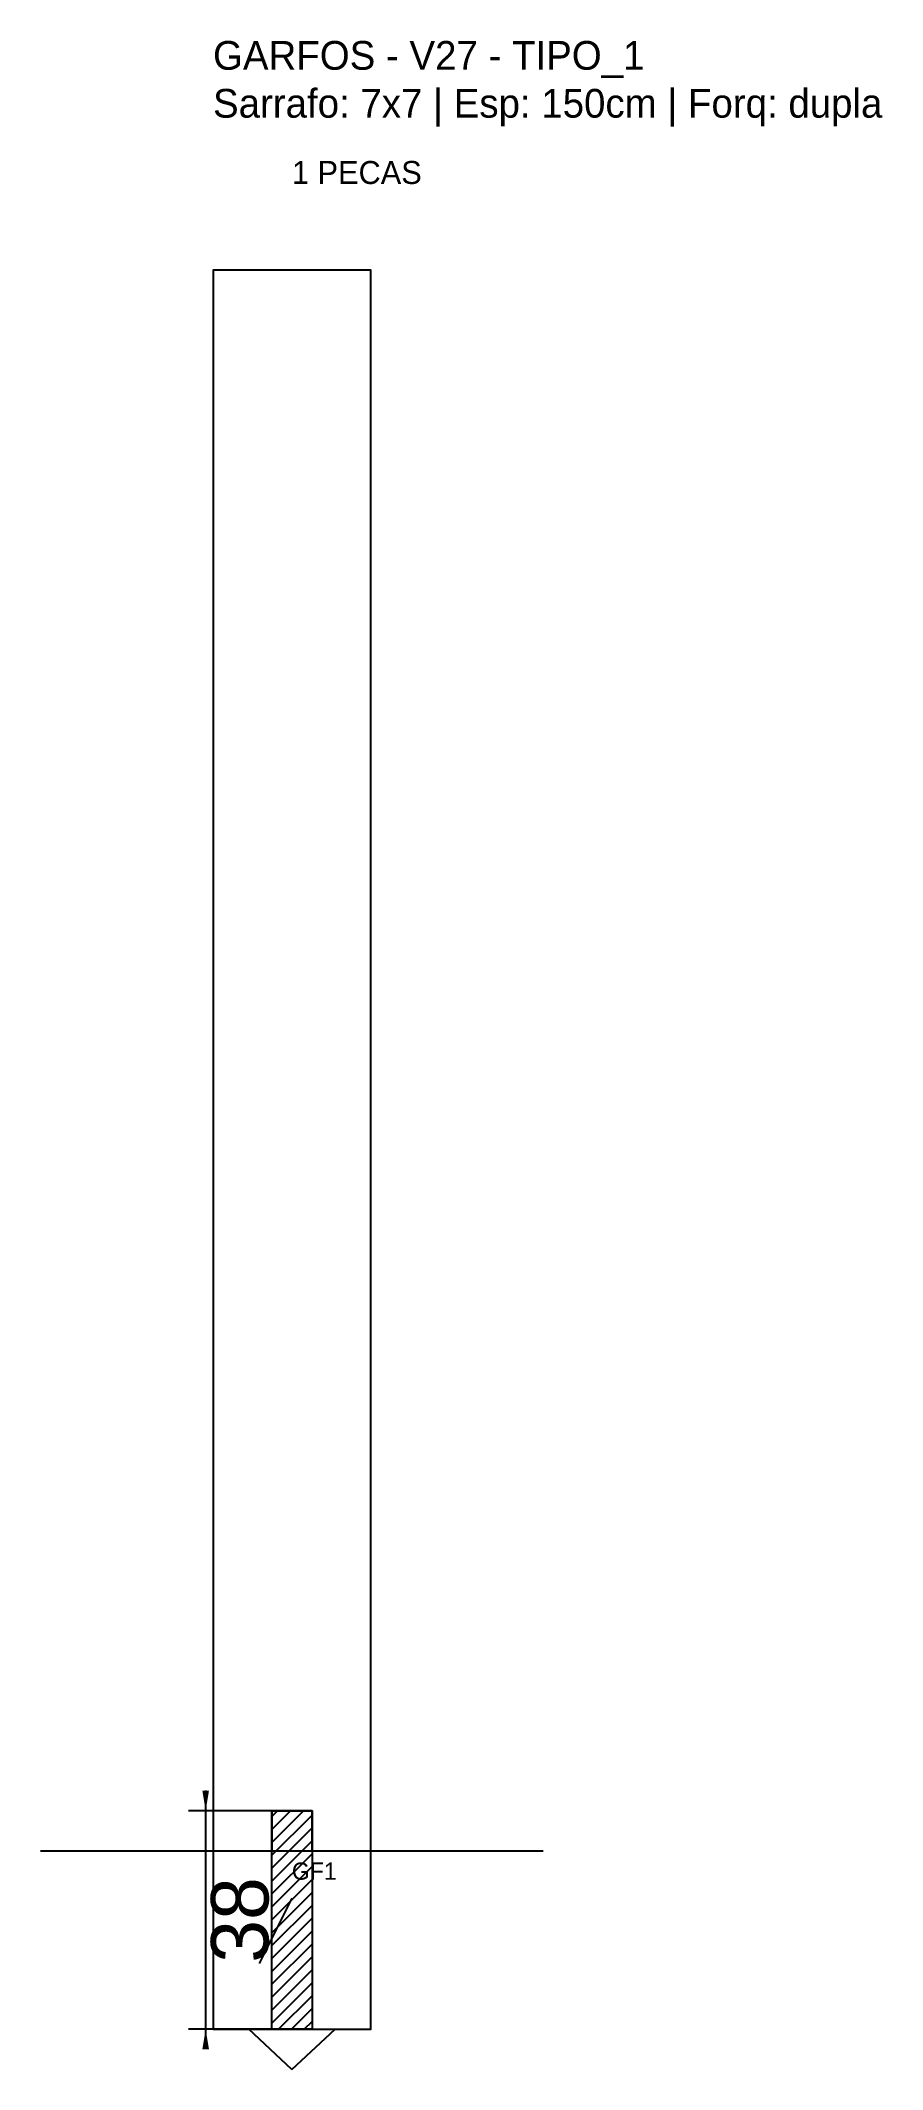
# Model space of a CAD drawing. Header units: metres. Extents: x -30 to 116, y -45 to 308.
import ezdxf

# ---------------------------------------------------------------- set-up
doc = ezdxf.new("R2010")
doc.units = ezdxf.units.M
for name, color, linetype in [('BARRA_ANCORAGEM', 1, 'Continuous'), ('COTA', 241, 'Continuous'), ('GARFOS OK', 3, 'Continuous'), ('NOME DA VIGA', 6, 'Continuous'), ('SARR_7x7', 40, 'Continuous'), ('VIGAS', 3, 'Continuous')]:
    doc.layers.add(name, color=color, linetype=linetype)
doc.dimstyles.new('EZ DXF', dxfattribs={"dimtxt": 10, "dimasz": 3.5, "dimexe": 3, "dimexo": 1.5, "dimgap": 1, "dimtad": 1, "dimdec": 1, "dimdsep": 46, "dimcen": 2.5, "dimazin": 3, "dimtfac": 1, "dimtmove": 0, "dimatfit": 3})

msp = doc.modelspace()

# ---------------------------------------------------------------- hatches: boundary and pattern name
at = {"layer": 'COTA'}
h = msp.add_hatch(dxfattribs=at)
h.set_pattern_fill('ANSI31', scale=0.5)
h.paths.add_polyline_path([(10.22, 0), (17.22, 0), (17.22, -38), (10.22, -38)])

# ---------------------------------------------------------------- linework, layer by layer
at = {"layer": 'BARRA_ANCORAGEM'}
msp.add_line((13.72, -15.2), (8.02, -26.6), dxfattribs=at)
at = {"layer": 'GARFOS OK', "linetype": 'CONTINUOUS'}
msp.add_line((-30, -7), (57.45, -7), dxfattribs=at)
at = {"layer": 'GARFOS OK'}
for p, q in [((13.72, -45), (6.22, -38)), ((6.22, -38), (21.22, -38)), ((13.72, -45), (21.22, -38))]:
    msp.add_line(p, q, dxfattribs=at)
msp.add_lwpolyline([(10.22, 0), (17.22, 0), (17.22, -38), (10.22, -38), (10.22, 0)], dxfattribs=at)
at = {"layer": 'SARR_7x7'}
msp.add_lwpolyline([(10.22, -7), (17.22, -7), (17.22, 0), (10.22, 0), (10.22, -7)], dxfattribs=at)
at = {"layer": 'VIGAS'}
msp.add_lwpolyline([(0, -38), (27.45, -38), (27.45, 268), (0, 268), (0, -38)], dxfattribs=at)

# ---------------------------------------------------------------- texts
at = {"layer": 'NOME DA VIGA'}
for s, height, p in [('1 PECAS', 4, (13.72, 283)), ('GF1', 3, (13.72, -12))]:
    msp.add_text(s, height=height, dxfattribs=at).set_placement(p)
at = {"layer": 'NOME DA VIGA', "insert": (0, 293), "char_height": 5, "attachment_point": 7}
msp.add_mtext('GARFOS - V27 - TIPO_1\\PSarrafo: 7x7 | Esp: 150cm | Forq: dupla', dxfattribs=at)

# ---------------------------------------------------------------- dimensions: what is measured, and where the dimension line sits
at = {"layer": 'COTA'}
msp.add_linear_dim(base=(-1.28, 0), p1=(13.72, 0), p2=(13.72, -38), angle=90, dimstyle='EZ DXF', dxfattribs=at).render()

doc.saveas('drawing.dxf')
